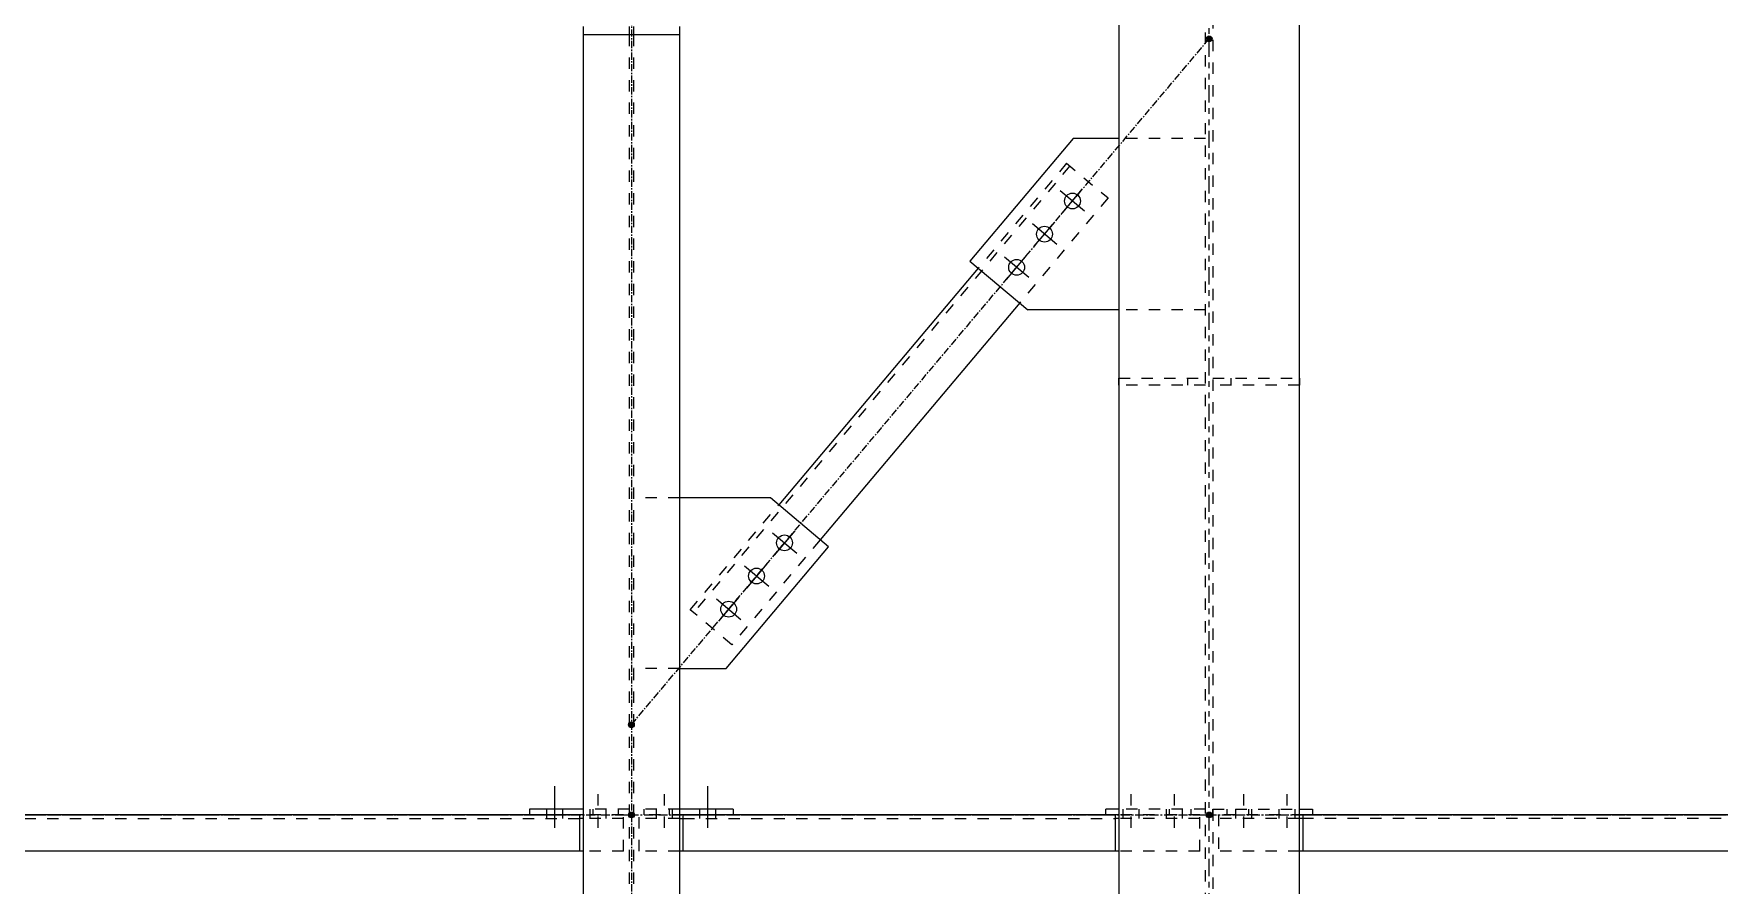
# Model space of a CAD drawing. Header units: inches. Extents: x 209270 to 234360, y -180214 to -150194.
# Drawn here: x 223884 to 226218, y -164361 to -163182 of the extents above; entities that cross this region are included whole.
import ezdxf

# ---------------------------------------------------------------- set-up
doc = ezdxf.new("R2010")
doc.units = ezdxf.units.IN
doc.header["$LTSCALE"] = 10
doc.header["$MEASUREMENT"] = 0
for name, pattern in [('CENTER', [2, 1.25, -0.25, 0.25, -0.25]), ('DXK_LINE_DOT2', [3.9198, 1.9599, -1.9599]), ('DXK_LINE_DOT5', [7.8785, 2.979, -0.9799, 0.9799, -0.9799, 0.9799, -0.9799])]:
    doc.linetypes.add(name, pattern=pattern)
doc.layers.get('0').update_dxf_attribs({"color": 1})
for name, color, linetype in [('_BLUE_0', 5, 'Continuous'), ('_BLUE_1', 5, 'Continuous'), ('_BLUE_2', 5, 'Continuous'), ('_BLUE_4', 5, 'Continuous')]:
    doc.layers.add(name, color=color, linetype=linetype)
doc.layers.add('CEN', color=1, linetype='CENTER', lineweight=9)
doc.layers.add('DIM', color=1, linetype='Continuous', lineweight=13)

# ---------------------------------------------------------------- blocks, each defined once
blk = doc.blocks.new('A$C1f4f58bd')
at = {"layer": 'CEN'}
blk.add_lwpolyline([(1100, 2200), (5000, 2200), (5000, -2700), (1100, -2700)], close=True, dxfattribs=at)
blk = doc.blocks.new('MECH_DRAWING')
at = {"layer": 'DIM'}
blk.add_blockref('A$C1f4f58bd', (221961.9, -161563.7, -450449365.8), dxfattribs=at)
blk = doc.blocks.new('GridLine-116860372-116903 - 114867')
at = {"layer": '_BLUE_2', "linetype": 'DXK_LINE_DOT5'}
blk.add_line((20200.6, 12454.5), (20200.6, 27661.7), dxfattribs=at)
blk = doc.blocks.new('Part-116860372-115909 - 114867')
at = {"layer": '_BLUE_1', "linetype": 'DXK_LINE_DOT2'}
for p, q in [((20194.3, 13830.8), (20044.3, 13830.8)), ((20131.8, 13820.8), (20131.8, 13830.8)), ((20169.3, 13820.8), (20169.3, 13830.8))]:
    blk.add_line(p, q, dxfattribs=at)
at = {"layer": '_BLUE_2', "linetype": 'Continuous'}
for p, q in [((20044.3, 13830.8), (20021.8, 13830.8)), ((20021.8, 13820.8), (20021.8, 13830.8)), ((20044.3, 13820.8), (20038.1, 13820.8))]:
    blk.add_line(p, q, dxfattribs=at)
blk = doc.blocks.new('Part-116860372-114995 - 114867')
at = {"layer": '_BLUE_4', "linetype": 'Continuous'}
for points in [[(19200.6, 15315.8, -1), (19200.6, 15325.8, -1)], [(19200.6, 12565.8, -1), (19200.6, 12575.8, -1)]]:
    blk.add_hatch(color=256, dxfattribs=at).paths.add_polyline_path(points)
at = {"layer": '_BLUE_1', "linetype": 'DXK_LINE_DOT2'}
for p, q in [((19117.3, 15303.4), (19117.3, 15177.7)), ((19283.8, 15303.4), (19117.3, 15303.4)), ((19197, 15303.4), (19197, 15177.7)), ((19204.1, 15303.4), (19204.1, 15177.7)), ((19283.8, 15303.4), (19283.8, 15177.7)), ((19197, 15171.5), (19197, 12695.8)), ((19204.1, 15171.5), (19204.1, 12695.8)), ((19117.3, 12689.6), (19117.3, 12586.7)), ((19197, 12689.6), (19197, 12586.7)), ((19204.1, 12689.6), (19204.1, 12586.7)), ((19283.8, 12689.6), (19283.8, 12586.7)), ((19283.8, 12586.7), (19117.3, 12586.7))]:
    blk.add_line(p, q, dxfattribs=at)
at = {"layer": '_BLUE_2', "linetype": 'Continuous'}
for p, q in [((19117.3, 15177.7), (19117.3, 12689.6)), ((19283.8, 15171.5), (19117.3, 15171.5)), ((19197, 15177.7), (19197, 15171.5)), ((19204.1, 15177.7), (19204.1, 15171.5)), ((19283.8, 15177.7), (19283.8, 12689.6)), ((19283.8, 12695.8), (19117.3, 12695.8)), ((19197, 12695.8), (19197, 12689.6)), ((19204.1, 12695.8), (19204.1, 12689.6))]:
    blk.add_line(p, q, dxfattribs=at)
at = {"layer": '_BLUE_4', "linetype": 'CENTER'}
blk.add_line((19200.6, 15320.8), (19200.6, 12570.8), dxfattribs=at)
at = {"layer": '_BLUE_4', "linetype": 'Continuous'}
for centre in [(19200.6, 15320.8), (19200.6, 12570.8)]:
    blk.add_circle(centre, 5, dxfattribs=at)
blk = doc.blocks.new('Part-116860372-115024 - 114867')
at = {"layer": '_BLUE_4', "linetype": 'Continuous'}
for points in [[(17825.6, 13815.8, -1), (17825.6, 13825.8, -1)], [(19200.6, 13815.8, -1), (19200.6, 13825.8, -1)]]:
    blk.add_hatch(color=256, dxfattribs=at).paths.add_polyline_path(points)
at = {"layer": '_BLUE_1', "linetype": 'DXK_LINE_DOT2'}
for p, q in [((17839.1, 13758.3), (17839.1, 13820.8)), ((17915.1, 13820.8), (17839.1, 13820.8)), ((17908.8, 13814.6), (17839.1, 13814.6)), ((17915.1, 13814.6), (19111.1, 13814.6)), ((19187, 13820.8), (19111.1, 13820.8)), ((19187, 13814.6), (19117.3, 13814.6)), ((19187, 13758.3), (19187, 13820.8)), ((17908.8, 13758.3), (17839.1, 13758.3)), ((19187, 13758.3), (19117.3, 13758.3))]:
    blk.add_line(p, q, dxfattribs=at)
at = {"layer": '_BLUE_2', "linetype": 'Continuous'}
for p, q in [((17908.8, 13814.6), (17915.1, 13814.6)), ((19111.1, 13820.8), (17915.1, 13820.8)), ((17915.1, 13820.8), (17915.1, 13758.3)), ((19111.1, 13820.8), (19111.1, 13758.3)), ((19117.3, 13814.6), (19111.1, 13814.6)), ((19117.3, 13758.3), (17908.8, 13758.3))]:
    blk.add_line(p, q, dxfattribs=at)
at = {"layer": '_BLUE_4', "linetype": 'CENTER'}
for p, q in [((17825.6, 13820.8), (17839.1, 13820.8)), ((17915.1, 13820.8), (19111.1, 13820.8)), ((19187, 13820.8), (19200.6, 13820.8))]:
    blk.add_line(p, q, dxfattribs=at)
at = {"layer": '_BLUE_4', "linetype": 'Continuous'}
for centre in [(17825.6, 13820.8), (19200.6, 13820.8)]:
    blk.add_circle(centre, 5, dxfattribs=at)
blk = doc.blocks.new('Part-116860372-115025 - 114867')
at = {"layer": '_BLUE_4', "linetype": 'Continuous'}
for points in [[(19200.6, 13815.8, -1), (19200.6, 13825.8, -1)], [(20200.6, 13815.8, -1), (20200.6, 13825.8, -1)]]:
    blk.add_hatch(color=256, dxfattribs=at).paths.add_polyline_path(points)
at = {"layer": '_BLUE_1', "linetype": 'DXK_LINE_DOT2'}
for p, q in [((19214.1, 13758.3), (19214.1, 13820.8)), ((19290.1, 13820.8), (19214.1, 13820.8)), ((19283.8, 13814.6), (19214.1, 13814.6)), ((19290.1, 13814.6), (20038.1, 13814.6)), ((20184.3, 13820.8), (20038.1, 13820.8)), ((20184.3, 13814.6), (20044.3, 13814.6)), ((20184.3, 13758.3), (20184.3, 13820.8)), ((19283.8, 13758.3), (19214.1, 13758.3)), ((20184.3, 13758.3), (20044.3, 13758.3))]:
    blk.add_line(p, q, dxfattribs=at)
at = {"layer": '_BLUE_2', "linetype": 'Continuous'}
for p, q in [((19283.8, 13814.6), (19290.1, 13814.6)), ((20038.1, 13820.8), (19290.1, 13820.8)), ((19290.1, 13758.3), (19290.1, 13820.8)), ((20038.1, 13820.8), (20038.1, 13758.3)), ((20044.3, 13814.6), (20038.1, 13814.6)), ((20044.3, 13758.3), (19283.8, 13758.3))]:
    blk.add_line(p, q, dxfattribs=at)
at = {"layer": '_BLUE_4', "linetype": 'CENTER'}
for p, q in [((19200.6, 13820.8), (19214.1, 13820.8)), ((19290.1, 13820.8), (20038.1, 13820.8)), ((20184.3, 13820.8), (20200.6, 13820.8))]:
    blk.add_line(p, q, dxfattribs=at)
at = {"layer": '_BLUE_4', "linetype": 'Continuous'}
for centre in [(19200.6, 13820.8), (20200.6, 13820.8)]:
    blk.add_circle(centre, 5, dxfattribs=at)
blk = doc.blocks.new('Part-116860372-115026 - 114867')
at = {"layer": '_BLUE_4', "linetype": 'Continuous'}
for points in [[(20200.6, 13815.8, -1), (20200.6, 13825.8, -1)], [(21450.6, 13815.8, -1), (21450.6, 13825.8, -1)]]:
    blk.add_hatch(color=256, dxfattribs=at).paths.add_polyline_path(points)
at = {"layer": '_BLUE_1', "linetype": 'DXK_LINE_DOT2'}
for p, q in [((20216.8, 13820.8), (20216.8, 13758.3)), ((20363.1, 13820.8), (20216.8, 13820.8)), ((20356.8, 13814.6), (20216.8, 13814.6)), ((21361.1, 13814.6), (20363.1, 13814.6)), ((21361.1, 13820.8), (21437, 13820.8)), ((21437, 13814.6), (21367.3, 13814.6)), ((21437, 13820.8), (21437, 13795.8)), ((21437, 13795.8), (21367.3, 13795.8)), ((20356.8, 13758.3), (20216.8, 13758.3))]:
    blk.add_line(p, q, dxfattribs=at)
at = {"layer": '_BLUE_2', "linetype": 'Continuous'}
for p, q in [((20363.1, 13814.6), (20356.8, 13814.6)), ((21361.1, 13820.8), (20363.1, 13820.8)), ((20363.1, 13758.3), (20363.1, 13820.8)), ((21361.1, 13820.8), (21361.1, 13758.3)), ((21367.3, 13814.6), (21361.1, 13814.6)), ((21367.3, 13795.8), (21361.1, 13795.8)), ((21361.1, 13758.3), (20356.8, 13758.3))]:
    blk.add_line(p, q, dxfattribs=at)
at = {"layer": '_BLUE_4', "linetype": 'CENTER'}
for p, q in [((20200.6, 13820.8), (20216.8, 13820.8)), ((20363.1, 13820.8), (21361.1, 13820.8)), ((21437, 13820.8), (21450.6, 13820.8))]:
    blk.add_line(p, q, dxfattribs=at)
at = {"layer": '_BLUE_4', "linetype": 'Continuous'}
for centre in [(20200.6, 13820.8), (21450.6, 13820.8)]:
    blk.add_circle(centre, 5, dxfattribs=at)
blk = doc.blocks.new('Part-116860372-115911 - 114867')
at = {"layer": '_BLUE_1', "linetype": 'DXK_LINE_DOT2'}
for p, q in [((20206.8, 13820.8), (20206.8, 13830.8)), ((20206.8, 13830.8), (20356.8, 13830.8)), ((20231.8, 13820.8), (20231.8, 13830.8)), ((20269.3, 13820.8), (20269.3, 13830.8))]:
    blk.add_line(p, q, dxfattribs=at)
at = {"layer": '_BLUE_2', "linetype": 'Continuous'}
for p, q in [((20356.8, 13830.8), (20379.3, 13830.8)), ((20379.3, 13830.8), (20379.3, 13820.8)), ((20363.1, 13820.8), (20356.8, 13820.8))]:
    blk.add_line(p, q, dxfattribs=at)
blk = doc.blocks.new('Part-116860372-115076 - 114867')
at = {"layer": '_BLUE_4', "linetype": 'Continuous'}
for points in [[(20200.6, 15159.6, -1), (20200.6, 15169.6, -1)], [(19200.6, 13972.1, -1), (19200.6, 13982.1, -1)]]:
    blk.add_hatch(color=256, dxfattribs=at).paths.add_polyline_path(points)
at = {"layer": '_BLUE_1', "linetype": 'DXK_LINE_DOT2'}
for p, q in [((19959.6, 14944.4), (19308.3, 14171)), ((19953.9, 14949.2), (19800.9, 14767.6)), ((19953.9, 14949.2), (20025.6, 14888.9)), ((20025.6, 14888.9), (19872.6, 14707.2)), ((19302.6, 14175.8), (19455.6, 14357.5)), ((19527.3, 14297.1), (19374.3, 14115.4)), ((19374.3, 14115.4), (19302.6, 14175.8))]:
    blk.add_line(p, q, dxfattribs=at)
at = {"layer": '_BLUE_2', "linetype": 'Continuous'}
for p, q in [((19800.9, 14767.6), (19455.6, 14357.5)), ((19872.6, 14707.2), (19527.3, 14297.1))]:
    blk.add_line(p, q, dxfattribs=at)
at = {"layer": '_BLUE_4', "linetype": 'CENTER'}
blk.add_line((19200.6, 13977.1), (20200.6, 15164.6), dxfattribs=at)
at = {"layer": '_BLUE_4', "linetype": 'Continuous'}
for centre in [(20200.6, 15164.6), (19200.6, 13977.1)]:
    blk.add_circle(centre, 5, dxfattribs=at)
blk = doc.blocks.new('Part-116860372-115115 - 114867')
at = {"layer": '_BLUE_2', "linetype": 'Continuous'}
for p, q in [((20044.3, 20964.1), (20044.3, 12960.8)), ((20356.8, 12960.8), (20356.8, 20964.1))]:
    blk.add_line(p, q, dxfattribs=at)
blk = doc.blocks.new('Part-116860372-115117 - 114867')
at = {"layer": '_BLUE_1', "linetype": 'DXK_LINE_DOT2'}
for p, q in [((20194.3, 12960.8), (20194.3, 20964.1)), ((20206.8, 20964.1), (20206.8, 12960.8))]:
    blk.add_line(p, q, dxfattribs=at)
blk = doc.blocks.new('Bolt-116860372-115912 - 114867')
at = {"layer": '_BLUE_1', "linetype": 'DXK_LINE_DOT2'}
for p, q in [((20260.6, 13798.3), (20260.6, 13870.8)), ((20335.6, 13798.3), (20335.6, 13870.8)), ((20246.8, 13820.8), (20246.8, 13830.8)), ((20274.3, 13820.8), (20274.3, 13830.8)), ((20321.8, 13820.8), (20321.8, 13830.8)), ((20349.3, 13820.8), (20349.3, 13830.8)), ((20246.8, 13814.6), (20246.8, 13820.8)), ((20274.3, 13814.6), (20274.3, 13820.8)), ((20321.8, 13814.6), (20321.8, 13820.8)), ((20349.3, 13814.6), (20349.3, 13820.8))]:
    blk.add_line(p, q, dxfattribs=at)
blk = doc.blocks.new('Bolt-116860372-115910 - 114867')
at = {"layer": '_BLUE_1', "linetype": 'DXK_LINE_DOT2'}
for p, q in [((20065.6, 13798.3), (20065.6, 13870.8)), ((20140.6, 13798.3), (20140.6, 13870.8)), ((20051.8, 13820.8), (20051.8, 13830.8)), ((20079.3, 13820.8), (20079.3, 13830.8)), ((20126.8, 13820.8), (20126.8, 13830.8)), ((20154.3, 13820.8), (20154.3, 13830.8)), ((20051.8, 13814.6), (20051.8, 13820.8)), ((20079.3, 13814.6), (20079.3, 13820.8)), ((20126.8, 13814.6), (20126.8, 13820.8)), ((20154.3, 13814.6), (20154.3, 13820.8))]:
    blk.add_line(p, q, dxfattribs=at)
blk = doc.blocks.new('Part-116860372-115661 - 114867')
at = {"layer": '_BLUE_1', "linetype": 'DXK_LINE_DOT2'}
for p, q in [((19283.8, 13830.8), (19204.1, 13830.8)), ((19222.9, 13820.8), (19222.9, 13830.8)), ((19266.6, 13820.8), (19266.6, 13830.8))]:
    blk.add_line(p, q, dxfattribs=at)
at = {"layer": '_BLUE_2', "linetype": 'Continuous'}
for p, q in [((19376.6, 13830.8), (19283.8, 13830.8)), ((19376.6, 13830.8), (19376.6, 13820.8)), ((19290.1, 13820.8), (19283.8, 13820.8))]:
    blk.add_line(p, q, dxfattribs=at)
blk = doc.blocks.new('Bolt-116860372-115662 - 114867')
at = {"layer": '_BLUE_1', "linetype": 'DXK_LINE_DOT2'}
for p, q in [((19257.9, 13798.3), (19257.9, 13870.8)), ((19244.1, 13820.8), (19244.1, 13830.8)), ((19271.6, 13820.8), (19271.6, 13830.8)), ((19244.1, 13814.6), (19244.1, 13820.8)), ((19271.6, 13814.6), (19271.6, 13820.8))]:
    blk.add_line(p, q, dxfattribs=at)
at = {"layer": '_BLUE_2', "linetype": 'Continuous'}
for p, q in [((19332.9, 13798.3), (19332.9, 13870.8)), ((19319.1, 13820.8), (19319.1, 13830.8)), ((19346.6, 13820.8), (19346.6, 13830.8)), ((19319.1, 13814.6), (19319.1, 13820.8)), ((19346.6, 13814.6), (19346.6, 13820.8))]:
    blk.add_line(p, q, dxfattribs=at)
blk = doc.blocks.new('Part-116860372-115663 - 114867')
at = {"layer": '_BLUE_1', "linetype": 'DXK_LINE_DOT2'}
for p, q in [((19197, 13830.8), (19117.3, 13830.8)), ((19134.5, 13820.8), (19134.5, 13830.8)), ((19178.3, 13820.8), (19178.3, 13830.8))]:
    blk.add_line(p, q, dxfattribs=at)
at = {"layer": '_BLUE_2', "linetype": 'Continuous'}
for p, q in [((19117.3, 13830.8), (19024.5, 13830.8)), ((19024.5, 13830.8), (19024.5, 13820.8)), ((19117.3, 13820.8), (19111.1, 13820.8))]:
    blk.add_line(p, q, dxfattribs=at)
blk = doc.blocks.new('Bolt-116860372-115664 - 114867')
at = {"layer": '_BLUE_1', "linetype": 'DXK_LINE_DOT2'}
for p, q in [((19143.3, 13798.3), (19143.3, 13870.8)), ((19129.5, 13820.8), (19129.5, 13830.8)), ((19157, 13820.8), (19157, 13830.8)), ((19129.5, 13814.6), (19129.5, 13820.8)), ((19157, 13814.6), (19157, 13820.8))]:
    blk.add_line(p, q, dxfattribs=at)
at = {"layer": '_BLUE_2', "linetype": 'Continuous'}
for p, q in [((19068.3, 13798.3), (19068.3, 13870.8)), ((19054.5, 13820.8), (19054.5, 13830.8)), ((19082, 13820.8), (19082, 13830.8)), ((19054.5, 13814.6), (19054.5, 13820.8)), ((19082, 13814.6), (19082, 13820.8))]:
    blk.add_line(p, q, dxfattribs=at)
blk = doc.blocks.new('Bolt-116860372-116294 - 114867')
at = {"layer": '_BLUE_2', "linetype": 'Continuous'}
for p, q in [((19985, 14865.9), (19942.9, 14901.3)), ((19946.2, 14862.5), (19981.6, 14904.6)), ((19936.7, 14808.5), (19894.6, 14843.9)), ((19897.9, 14805.2), (19933.3, 14847.2)), ((19849.6, 14747.8), (19885, 14789.9)), ((19888.3, 14751.1), (19846.3, 14786.5))]:
    blk.add_line(p, q, dxfattribs=at)
for centre in [(19963.9, 14883.6), (19915.6, 14826.2), (19867.3, 14768.8)]:
    blk.add_circle(centre, 13.7, dxfattribs=at)
blk = doc.blocks.new('Part-116860372-116356 - 114867')
at = {"layer": '_BLUE_1', "linetype": 'DXK_LINE_DOT2'}
for p, q in [((20206.8, 14577.1), (20356.8, 14577.1)), ((20356.8, 14564.6), (20206.8, 14564.6)), ((20238.1, 14577.1), (20238.1, 14564.6)), ((20356.8, 14577.1), (20356.8, 14564.6))]:
    blk.add_line(p, q, dxfattribs=at)
blk = doc.blocks.new('Part-116860372-116293 - 114867')
at = {"layer": '_BLUE_1', "linetype": 'DXK_LINE_DOT2'}
for p, q in [((20194.3, 14991.9), (20044.3, 14991.9)), ((20194.3, 14695.1), (20044.3, 14695.1))]:
    blk.add_line(p, q, dxfattribs=at)
at = {"layer": '_BLUE_2', "linetype": 'Continuous'}
for p, q in [((19965.3, 14991.9), (19786.5, 14779.7)), ((20044.3, 14991.9), (19965.3, 14991.9)), ((19786.5, 14779.7), (19886.9, 14695.1)), ((20044.3, 14695.1), (19886.9, 14695.1))]:
    blk.add_line(p, q, dxfattribs=at)
blk = doc.blocks.new('Bolt-116860372-116297 - 114867')
at = {"layer": '_BLUE_2', "linetype": 'Continuous'}
for p, q in [((19444.6, 14309.5), (19486.7, 14274.1)), ((19483.3, 14312.9), (19447.9, 14270.8)), ((19396.3, 14252.2), (19438.3, 14216.7)), ((19435, 14255.5), (19399.6, 14213.4)), ((19348, 14194.8), (19390, 14159.4)), ((19386.7, 14198.1), (19351.3, 14156.1))]:
    blk.add_line(p, q, dxfattribs=at)
for centre in [(19465.6, 14291.8), (19417.3, 14234.5), (19369, 14177.1)]:
    blk.add_circle(centre, 13.7, dxfattribs=at)
blk = doc.blocks.new('Part-116860372-116296 - 114867')
at = {"layer": '_BLUE_1', "linetype": 'DXK_LINE_DOT2'}
for p, q in [((19283.8, 14369.6), (19204.1, 14369.6)), ((19283.8, 14074.6), (19204.1, 14074.6))]:
    blk.add_line(p, q, dxfattribs=at)
at = {"layer": '_BLUE_2', "linetype": 'Continuous'}
for p, q in [((19441.2, 14369.6), (19283.8, 14369.6)), ((19541.6, 14285), (19441.2, 14369.6)), ((19364.4, 14074.6), (19541.6, 14285)), ((19283.8, 14074.6), (19364.4, 14074.6))]:
    blk.add_line(p, q, dxfattribs=at)
blk = doc.blocks.new('Part-116860372-116357 - 114867')
at = {"layer": '_BLUE_1', "linetype": 'DXK_LINE_DOT2'}
for p, q in [((20044.3, 14564.6), (20044.3, 14577.1)), ((20044.3, 14577.1), (20194.3, 14577.1)), ((20194.3, 14564.6), (20044.3, 14564.6)), ((20163.1, 14577.1), (20163.1, 14564.6))]:
    blk.add_line(p, q, dxfattribs=at)
blk = doc.blocks.new('Part-116860372-157427 - 114867')
at = {"layer": '_BLUE_1', "linetype": 'DXK_LINE_DOT2'}
for p, q in [((20044.3, 15814.6), (20044.3, 14577.1)), ((20356.8, 14577.1), (20356.8, 15814.6)), ((20044.3, 14564.6), (20044.3, 13452.1)), ((20356.8, 13452.1), (20356.8, 14564.6))]:
    blk.add_line(p, q, dxfattribs=at)
blk = doc.blocks.new('STR_DRAWING')
at = {"layer": '_BLUE_0', "xscale": 0.8, "yscale": 0.8, "zscale": 0.8}
for name in ['GridLine-116860372-116903 - 114867', 'Part-116860372-115115 - 114867', 'Part-116860372-157427 - 114867', 'Part-116860372-115117 - 114867', 'Part-116860372-114995 - 114867', 'Part-116860372-115076 - 114867', 'Part-116860372-116293 - 114867', 'Bolt-116860372-116294 - 114867', 'Part-116860372-116357 - 114867', 'Part-116860372-116356 - 114867', 'Part-116860372-116296 - 114867', 'Bolt-116860372-116297 - 114867', 'Bolt-116860372-115664 - 114867', 'Bolt-116860372-115662 - 114867', 'Bolt-116860372-115910 - 114867', 'Bolt-116860372-115912 - 114867', 'Part-116860372-115024 - 114867', 'Part-116860372-115663 - 114867', 'Part-116860372-115025 - 114867', 'Part-116860372-115661 - 114867', 'Part-116860372-115909 - 114867', 'Part-116860372-115026 - 114867', 'Part-116860372-115911 - 114867']:
    blk.add_blockref(name, (971.5, 4264.2), dxfattribs=at)

msp = doc.modelspace()

# ---------------------------------------------------------------- block references
msp.add_blockref('MECH_DRAWING', (0, 0))
at = {"xscale": 0.9999999999078191, "yscale": 1.0000000000951985}
msp.add_blockref('STR_DRAWING', (208379.9, -179584.5), dxfattribs=at)

doc.saveas('drawing.dxf')
